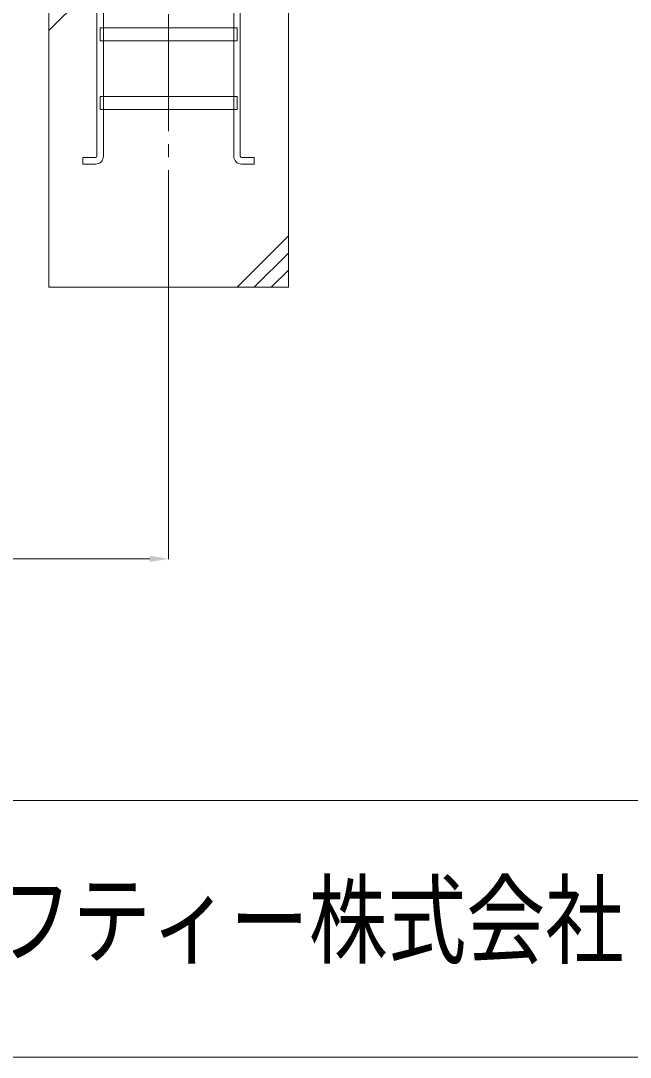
# Model space of a CAD drawing. Units: millimetres, scale not verified. Extents: x -6980 to 13145, y -14438 to 14438.
# Drawn here: x 2937 to 4719, y 562 to 3592 of the extents above; entities that cross this region are included whole.
import ezdxf
from ezdxf.enums import TextEntityAlignment as Align

# ---------------------------------------------------------------- set-up
doc = ezdxf.new("R2010")
doc.units = ezdxf.units.MM
doc.header["$LTSCALE"] = 38
doc.linetypes.add('CHAIN2', pattern=[12, 9, -1, 1, -1])
doc.linetypes.add('DASHED1', pattern=[1.8, 1.2, -0.6])
for name, color, linetype, lineweight in [('0-7_ﾛｺﾞ', 140, 'Continuous', 9), ('0-9_基礎工事用PCA小', 7, 'Continuous', 18), ('0-A_図面枠', 7, 'Continuous', 18), ('0-B_寸法', 3, 'Continuous', 18), ('1-2_通芯', 1, 'CHAIN2', 18)]:
    doc.layers.add(name, color=color, linetype=linetype, lineweight=lineweight)
doc.styles.add('ＭＳ ゴシック', font='')
doc.styles.get('ＭＳ ゴシック').set_extended_font_data('MS Gothic')

msp = doc.modelspace()

# ---------------------------------------------------------------- linework, layer by layer
at = {"layer": '0-9_基礎工事用PCA小'}
for p, q in [((3019.8, 3562.5), (3169.8, 3712.5)), ((3179.32, 3532.5), (3179.32, 3370.5)), ((3560.27, 3532.5), (3560.27, 3370.5)), ((3179.32, 3332.5), (3179.32, 3195.5)), ((3560.27, 3332.5), (3560.27, 3195.5)), ((3719.8, 2962.5), (3569.8, 2812.5)), ((3719.8, 2912.5), (3619.8, 2812.5)), ((3719.8, 2862.5), (3669.8, 2812.5))]:
    msp.add_line(p, q, dxfattribs=at)
at = {"layer": '0-9_基礎工事用PCA小', "color": 4, "linetype": 'DASHED1', "lineweight": 9}
for p, q in [((3179.32, 3570.5), (3179.32, 3532.5)), ((3560.27, 3570.5), (3560.27, 3532.5)), ((3179.32, 3370.5), (3179.32, 3332.5)), ((3560.27, 3370.5), (3560.27, 3332.5))]:
    msp.add_line(p, q, dxfattribs=at)
at = {"layer": '0-9_基礎工事用PCA小'}
for points in [[(3160.28, 3195.55), (3160.28, 3772.5), (3179.32, 3772.5), (3179.32, 3570.5)], [(3579.32, 3195.55), (3579.32, 3772.5), (3560.27, 3772.5), (3560.27, 3570.5)], [(3156.32, 3172.5), (3119.32, 3172.5), (3119.32, 3191.55), (3156.28, 3191.55)], [(3583.28, 3172.5), (3620.28, 3172.5), (3620.28, 3191.55), (3583.32, 3191.55)]]:
    msp.add_lwpolyline(points, dxfattribs=at)
for points in [[(3019.8, 2812.5), (3719.8, 2812.5), (3719.8, 3712.5), (3019.8, 3712.5)], [(3169.8, 3570.5), (3569.8, 3570.5), (3569.8, 3532.5), (3169.8, 3532.5)], [(3169.8, 3370.5), (3569.8, 3370.5), (3569.8, 3332.5), (3169.8, 3332.5)]]:
    msp.add_lwpolyline(points, close=True, dxfattribs=at)
for centre, radius, start, end in [((3156.28, 3195.55), 4, 270, 0), ((3156.32, 3195.5), 23, 270, 0), ((3583.28, 3195.5), 23, 180, 270), ((3583.32, 3195.55), 4, 180, 270)]:
    msp.add_arc(centre, radius, start, end, dxfattribs=at)
at = {"layer": '0-A_図面枠'}
msp.add_line((-6980.2, 1312.5), (13144.8, 1312.5), dxfattribs=at)
msp.add_lwpolyline([(-6980.2, 14437.5), (13144.8, 14437.5), (13144.8, 562.5), (-6980.2, 562.5)], close=True, dxfattribs=at)
at = {"layer": '0-B_寸法'}
for p, q in [((3369.8, 2811.5), (3369.8, 2018.05)), ((3314.8, 2019.05), (-3875.2, 2019.05))]:
    msp.add_line(p, q, dxfattribs=at)
at = {"layer": '0-B_寸法', "color": 91}
msp.add_solid([(3314.8, 2028.2), (3369.8, 2019.05), (3314.8, 2009.88)], dxfattribs=at)
at = {"layer": '1-2_通芯'}
msp.add_line((3369.8, 2812.5), (3369.8, 4724.5), dxfattribs=at)

# ---------------------------------------------------------------- texts
at = {"layer": '0-7_ﾛｺﾞ', "color": 7, "style": 'ＭＳ ゴシック', "width": 0.8}
msp.add_text('日本セイフティー株式会社', height=211.1, dxfattribs=at).set_placement((1936.55, 794.98), align=Align.BOTTOM_LEFT)

doc.saveas('drawing.dxf')
